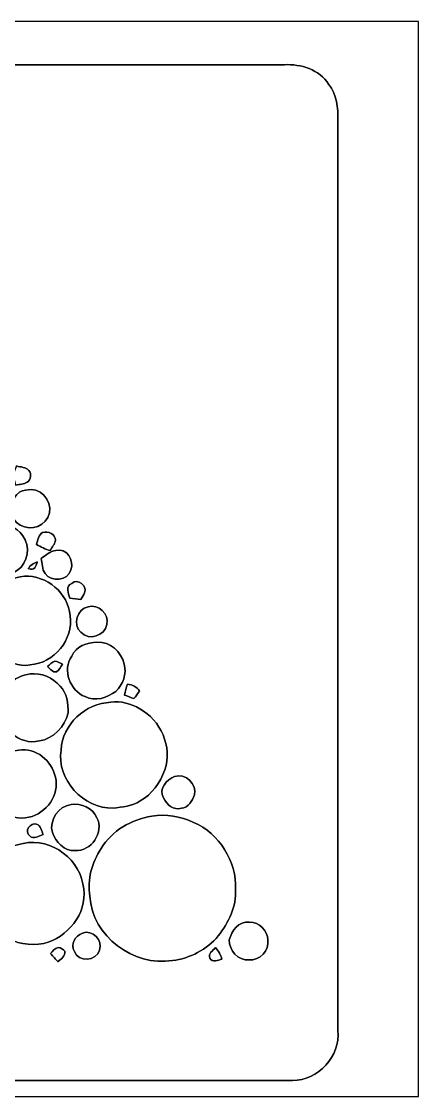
# Model space of a CAD drawing. Header units: centimetres. Extents: x -16.8 to 16.8, y -16.7 to 16.7.
# Drawn here: x 4.46 to 16.77, y -16.67 to 16.67 of the extents above; entities that cross this region are included whole.
import ezdxf

# ---------------------------------------------------------------- set-up
doc = ezdxf.new("R2010")
doc.units = ezdxf.units.CM
doc.header["$MEASUREMENT"] = 0
doc.layers.add('Layer 1', color=7, linetype='Continuous')

msp = doc.modelspace()

# ---------------------------------------------------------------- linework, layer by layer
at = {"layer": 'Layer 1', "color": 7}
for points, knots in [([(-16.77458, 16.66875), (-16.77458, 16.66875), (16.77458, 16.66875), (16.77458, 16.66875), (16.77458, 16.66875), (16.77458, 16.66875), (16.77458, -16.66875), (16.77458, -16.66875), (16.77458, -16.66875), (16.77458, -16.66875), (-16.77458, -16.66875), (-16.77458, -16.66875), (-16.77458, -16.66875), (-16.77458, -16.66875), (-16.77458, 16.66875), (-16.77458, 16.66875), (-16.77458, 16.66875), (-16.77458, 16.66875), (-16.77458, 16.66875), (-16.77458, 16.66875)], [0, 0, 0, 0, 0.16666667, 0.16666667, 0.16666667, 0.16666667, 0.33333333, 0.33333333, 0.33333333, 0.33333333, 0.5, 0.5, 0.5, 0.5, 0.66666667, 0.66666667, 0.66666667, 0.66666667, 1, 1, 1, 1]), ([(-13.65462, 15.30597), (-14.32278, 15.21848), (-14.89498, 14.59547), (-14.89675, 13.91673), (-14.89675, 13.91673), (-14.91933, 13.38792), (-14.90204, 12.85875), (-14.90486, 12.32958), (-14.90486, 12.32958), (-14.90451, 3.3334), (-14.90557, -5.66279), (-14.90451, -14.65897), (-14.90451, -14.65897), (-14.95884, -15.46613), (-14.23564, -16.22143), (-13.4239, -16.17662), (-13.4239, -16.17662), (-4.66266, -16.17063), (4.09893, -16.18051), (12.86016, -16.17169), (12.86016, -16.17169), (13.65426, -16.17945), (14.36299, -15.4178), (14.27198, -14.62299), (14.27198, -14.62299), (14.2681, -5.21547), (14.26916, 4.19241), (14.27162, 13.59994), (14.27162, 13.59994), (14.28538, 13.99046), (14.23882, 14.41203), (13.98482, 14.72671), (13.98482, 14.72671), (13.69942, 15.18003), (13.12192, 15.35218), (12.61251, 15.32961), (12.61251, 15.32961), (4.43971, 15.32643), (-3.73345, 15.3289), (-11.90625, 15.32819), (-11.90625, 15.32819), (-12.48904, 15.32255), (-13.07289, 15.35218), (-13.65462, 15.30597)], [0, 0, 0, 0, 0.08333333, 0.08333333, 0.08333333, 0.08333333, 0.16666667, 0.16666667, 0.16666667, 0.16666667, 0.25, 0.25, 0.25, 0.25, 0.33333333, 0.33333333, 0.33333333, 0.33333333, 0.41666667, 0.41666667, 0.41666667, 0.41666667, 0.5, 0.5, 0.5, 0.5, 0.58333333, 0.58333333, 0.58333333, 0.58333333, 0.66666667, 0.66666667, 0.66666667, 0.66666667, 0.75, 0.75, 0.75, 0.75, 0.83333333, 0.83333333, 0.83333333, 0.83333333, 1, 1, 1, 1]), ([(4.30495, 2.88643), (4.42348, 2.84409), (4.5974, 2.85962), (4.68418, 2.74426), (4.68418, 2.74426), (4.77908, 2.64089), (4.75262, 2.45851), (4.63515, 2.38407), (4.63515, 2.38407), (4.53143, 2.31316), (4.39773, 2.32022), (4.27919, 2.292), (4.27919, 2.292), (4.25379, 2.43099), (4.14091, 2.58233), (4.23051, 2.71992), (4.23051, 2.71992), (4.24921, 2.76154), (4.28625, 2.8448), (4.30495, 2.88643)], [0, 0, 0, 0, 0.16666667, 0.16666667, 0.16666667, 0.16666667, 0.33333333, 0.33333333, 0.33333333, 0.33333333, 0.5, 0.5, 0.5, 0.5, 0.66666667, 0.66666667, 0.66666667, 0.66666667, 1, 1, 1, 1]), ([(4.75791, 2.15512), (5.16572, 2.159), (5.47899, 1.64782), (5.27438, 1.2887), (5.27438, 1.2887), (5.10046, 0.93098), (4.58964, 0.86889), (4.30354, 1.12818), (4.30354, 1.12818), (4.03542, 1.38853), (4.11021, 1.87219), (4.40443, 2.08421), (4.40443, 2.08421), (4.51485, 2.13395), (4.63797, 2.14489), (4.75791, 2.15512)], [0, 0, 0, 0, 0.2, 0.2, 0.2, 0.2, 0.4, 0.4, 0.4, 0.4, 0.6, 0.6, 0.6, 0.6, 1, 1, 1, 1]), ([(3.63149, 1.05833), (3.9564, 1.15464), (4.30883, 0.98884), (4.4958, 0.72214), (4.4958, 0.72214), (4.74027, 0.40287), (4.6669, -0.11748), (4.33387, -0.34749), (4.33387, -0.34749), (4.11445, -0.50271), (3.80612, -0.60254), (3.55212, -0.47519), (3.55212, -0.47519), (3.28612, -0.36019), (3.07164, -0.10336), (3.03318, 0.18662), (3.03318, 0.18662), (2.98274, 0.58138), (3.2639, 0.94756), (3.63149, 1.05833)], [0, 0, 0, 0, 0.16666667, 0.16666667, 0.16666667, 0.16666667, 0.33333333, 0.33333333, 0.33333333, 0.33333333, 0.5, 0.5, 0.5, 0.5, 0.66666667, 0.66666667, 0.66666667, 0.66666667, 1, 1, 1, 1]), ([(5.11034, 0.82233), (5.28108, 0.88124), (5.5058, 0.76976), (5.51321, 0.57961), (5.51321, 0.57961), (5.49346, 0.45932), (5.39997, 0.36689), (5.34917, 0.25929), (5.34917, 0.25929), (5.19889, 0.30445), (5.05989, 0.3743), (4.92407, 0.45014), (4.92407, 0.45014), (4.95547, 0.58314), (4.98722, 0.74048), (5.11034, 0.82233)], [0, 0, 0, 0, 0.2, 0.2, 0.2, 0.2, 0.4, 0.4, 0.4, 0.4, 0.6, 0.6, 0.6, 0.6, 1, 1, 1, 1]), ([(5.06836, 0.01588), (5.21335, 0.10901), (5.33823, 0.25435), (5.52379, 0.26353), (5.52379, 0.26353), (5.85258, 0.36054), (6.11611, -0.05539), (5.98311, -0.3369), (5.98311, -0.3369), (5.89915, -0.68333), (5.38127, -0.72425), (5.18936, -0.45191), (5.18936, -0.45191), (5.08882, -0.31856), (5.10822, -0.13688), (5.06836, 0.01588)], [0, 0, 0, 0, 0.2, 0.2, 0.2, 0.2, 0.4, 0.4, 0.4, 0.4, 0.6, 0.6, 0.6, 0.6, 1, 1, 1, 1]), ([(4.66619, -0.29669), (4.7311, -0.1965), (4.82776, -0.12665), (4.94242, -0.09278), (4.94242, -0.09278), (4.91419, -0.22648), (4.86833, -0.37042), (4.66619, -0.29669)], [0, 0, 0, 0, 0.33333333, 0.33333333, 0.33333333, 0.33333333, 1, 1, 1, 1]), ([(4.54625, -0.52952), (5.23275, -0.49706), (5.91996, -1.06539), (5.963, -1.76213), (5.963, -1.76213), (6.08718, -2.49626), (5.45712, -3.22545), (4.73075, -3.28295), (4.73075, -3.28295), (4.36809, -3.35315), (4.01673, -3.17324), (3.72463, -2.97709), (3.72463, -2.97709), (3.1048, -2.5206), (3.03001, -1.50883), (3.58069, -0.97014), (3.58069, -0.97014), (3.82905, -0.70026), (4.19135, -0.57609), (4.54625, -0.52952)], [0, 0, 0, 0, 0.16666667, 0.16666667, 0.16666667, 0.16666667, 0.33333333, 0.33333333, 0.33333333, 0.33333333, 0.5, 0.5, 0.5, 0.5, 0.66666667, 0.66666667, 0.66666667, 0.66666667, 1, 1, 1, 1]), ([(6.01909, -0.756), (6.1849, -0.57679), (6.51686, -0.84243), (6.41421, -1.05163), (6.41421, -1.05163), (6.38598, -1.1236), (6.34153, -1.1871), (6.30061, -1.25236), (6.30061, -1.25236), (6.18455, -1.23825), (6.07131, -1.22661), (5.95524, -1.21638), (5.95524, -1.21638), (5.91044, -1.06856), (5.81413, -0.8382), (6.01909, -0.756)], [0, 0, 0, 0, 0.2, 0.2, 0.2, 0.2, 0.4, 0.4, 0.4, 0.4, 0.6, 0.6, 0.6, 0.6, 1, 1, 1, 1]), ([(6.52321, -1.47884), (6.84212, -1.38818), (7.18114, -1.70145), (7.10812, -2.02741), (7.10812, -2.02741), (7.05273, -2.38196), (6.54121, -2.55305), (6.30308, -2.26907), (6.30308, -2.26907), (6.03179, -2.04082), (6.18561, -1.54234), (6.52321, -1.47884)], [0, 0, 0, 0, 0.25, 0.25, 0.25, 0.25, 0.5, 0.5, 0.5, 0.5, 1, 1, 1, 1]), ([(6.80261, -2.57493), (7.20125, -2.56364), (7.56391, -2.8762), (7.64117, -3.26143), (7.64117, -3.26143), (7.73289, -3.55953), (7.60236, -3.8929), (7.38611, -4.10457), (7.38611, -4.10457), (7.12152, -4.30036), (6.73982, -4.43301), (6.42867, -4.26826), (6.42867, -4.26826), (5.96194, -4.08764), (5.71676, -3.43853), (6.01804, -3.01731), (6.01804, -3.01731), (6.14327, -2.70792), (6.49781, -2.59468), (6.80261, -2.57493)], [0, 0, 0, 0, 0.16666667, 0.16666667, 0.16666667, 0.16666667, 0.33333333, 0.33333333, 0.33333333, 0.33333333, 0.5, 0.5, 0.5, 0.5, 0.66666667, 0.66666667, 0.66666667, 0.66666667, 1, 1, 1, 1]), ([(5.26874, -3.3334), (5.33788, -3.27378), (5.40279, -3.20322), (5.48957, -3.169), (5.48957, -3.169), (5.57495, -3.18064), (5.65044, -3.22686), (5.72841, -3.26143), (5.72841, -3.26143), (5.67443, -3.34574), (5.63104, -3.44417), (5.54496, -3.50238), (5.54496, -3.50238), (5.42607, -3.52425), (5.34917, -3.39937), (5.26874, -3.3334)], [0, 0, 0, 0, 0.2, 0.2, 0.2, 0.2, 0.4, 0.4, 0.4, 0.4, 0.6, 0.6, 0.6, 0.6, 1, 1, 1, 1]), ([(4.72546, -3.56411), (5.07224, -3.52284), (5.43031, -3.67559), (5.65432, -3.94088), (5.65432, -3.94088), (5.86599, -4.15819), (5.91114, -4.48522), (5.90127, -4.77485), (5.90127, -4.77485), (5.81025, -5.19748), (5.44548, -5.57953), (5.01156, -5.64197), (5.01156, -5.64197), (4.39879, -5.79226), (3.7532, -5.22287), (3.78883, -4.6041), (3.78883, -4.6041), (3.76167, -4.08552), (4.21464, -3.60927), (4.72546, -3.56411)], [0, 0, 0, 0, 0.16666667, 0.16666667, 0.16666667, 0.16666667, 0.33333333, 0.33333333, 0.33333333, 0.33333333, 0.5, 0.5, 0.5, 0.5, 0.66666667, 0.66666667, 0.66666667, 0.66666667, 1, 1, 1, 1]), ([(7.74347, -3.8802), (7.89622, -3.89819), (8.03698, -3.96416), (8.1213, -4.09787), (8.1213, -4.09787), (8.06344, -4.17477), (8.00559, -4.25168), (7.94738, -4.32858), (7.94738, -4.32858), (7.84895, -4.29472), (7.75159, -4.25873), (7.65528, -4.21993), (7.65528, -4.21993), (7.67891, -4.10422), (7.71066, -3.99309), (7.74347, -3.8802)], [0, 0, 0, 0, 0.2, 0.2, 0.2, 0.2, 0.4, 0.4, 0.4, 0.4, 0.6, 0.6, 0.6, 0.6, 1, 1, 1, 1]), ([(7.23018, -4.44429), (7.54133, -4.39667), (7.86165, -4.48381), (8.12765, -4.64538), (8.12765, -4.64538), (8.77887, -4.99251), (9.14682, -5.83283), (8.90199, -6.54015), (8.90199, -6.54015), (8.77323, -6.93808), (8.503, -7.29686), (8.13717, -7.50464), (8.13717, -7.50464), (7.88811, -7.66586), (7.58261, -7.6895), (7.2965, -7.72513), (7.2965, -7.72513), (6.3754, -7.74771), (5.54955, -6.84107), (5.68325, -5.92349), (5.68325, -5.92349), (5.72417, -5.12939), (6.44278, -4.46899), (7.23018, -4.44429)], [0, 0, 0, 0, 0.14285714, 0.14285714, 0.14285714, 0.14285714, 0.28571429, 0.28571429, 0.28571429, 0.28571429, 0.42857143, 0.42857143, 0.42857143, 0.42857143, 0.57142857, 0.57142857, 0.57142857, 0.57142857, 0.71428571, 0.71428571, 0.71428571, 0.71428571, 1, 1, 1, 1]), ([(4.37268, -5.92667), (4.90255, -5.83706), (5.40561, -6.25828), (5.50757, -6.76451), (5.50757, -6.76451), (5.65609, -7.31661), (5.22217, -7.89623), (4.68736, -8.0077), (4.68736, -8.0077), (4.0707, -8.16892), (3.41454, -7.64575), (3.39055, -7.02134), (3.39055, -7.02134), (3.39055, -6.84354), (3.44593, -6.67209), (3.50979, -6.50875), (3.50979, -6.50875), (3.64031, -6.16021), (4.02484, -5.9757), (4.37268, -5.92667)], [0, 0, 0, 0, 0.16666667, 0.16666667, 0.16666667, 0.16666667, 0.33333333, 0.33333333, 0.33333333, 0.33333333, 0.5, 0.5, 0.5, 0.5, 0.66666667, 0.66666667, 0.66666667, 0.66666667, 1, 1, 1, 1]), ([(9.20856, -6.74299), (9.54017, -6.62975), (9.91059, -6.98429), (9.82451, -7.31661), (9.82451, -7.31661), (9.76066, -7.50182), (9.63612, -7.70961), (9.42164, -7.7283), (9.42164, -7.7283), (9.1754, -7.80803), (8.95244, -7.6133), (8.86001, -7.40234), (8.86001, -7.40234), (8.70126, -7.13846), (8.96514, -6.83719), (9.20856, -6.74299)], [0, 0, 0, 0, 0.2, 0.2, 0.2, 0.2, 0.4, 0.4, 0.4, 0.4, 0.6, 0.6, 0.6, 0.6, 1, 1, 1, 1]), ([(5.99475, -7.61788), (6.31014, -7.55967), (6.6675, -7.72195), (6.7945, -8.02358), (6.7945, -8.02358), (7.03051, -8.47125), (6.61846, -9.07768), (6.12034, -9.04452), (6.12034, -9.04452), (5.78309, -9.06639), (5.52379, -8.77041), (5.41479, -8.48148), (5.41479, -8.48148), (5.30684, -8.09801), (5.60352, -7.66763), (5.99475, -7.61788)], [0, 0, 0, 0, 0.2, 0.2, 0.2, 0.2, 0.4, 0.4, 0.4, 0.4, 0.6, 0.6, 0.6, 0.6, 1, 1, 1, 1]), ([(8.49983, -7.9756), (8.93833, -7.90751), (9.39236, -7.96819), (9.78994, -8.16857), (9.78994, -8.16857), (10.59462, -8.50794), (11.13614, -9.37577), (11.09874, -10.24784), (11.09874, -10.24784), (11.12732, -10.77807), (10.8772, -11.28007), (10.56146, -11.68964), (10.56146, -11.68964), (10.20551, -12.11016), (9.68692, -12.38991), (9.13906, -12.45164), (9.13906, -12.45164), (7.93821, -12.65484), (6.64457, -11.69423), (6.57931, -10.4588), (6.57931, -10.4588), (6.49287, -9.94304), (6.63998, -9.40894), (6.93102, -8.98031), (6.93102, -8.98031), (7.25946, -8.42469), (7.87082, -8.0712), (8.49983, -7.9756)], [0, 0, 0, 0, 0.125, 0.125, 0.125, 0.125, 0.25, 0.25, 0.25, 0.25, 0.375, 0.375, 0.375, 0.375, 0.5, 0.5, 0.5, 0.5, 0.625, 0.625, 0.625, 0.625, 0.75, 0.75, 0.75, 0.75, 1, 1, 1, 1]), ([(4.71523, -8.58485), (4.5272, -8.45891), (4.73463, -8.14352), (4.92725, -8.22643), (4.92725, -8.22643), (5.06412, -8.26382), (5.08353, -8.43597), (5.13045, -8.54357), (5.13045, -8.54357), (5.00133, -8.58732), (4.83623, -8.71502), (4.71523, -8.58485)], [0, 0, 0, 0, 0.25, 0.25, 0.25, 0.25, 0.5, 0.5, 0.5, 0.5, 1, 1, 1, 1]), ([(4.51344, -8.82297), (5.39821, -8.61589), (6.31437, -9.34685), (6.38704, -10.23267), (6.38704, -10.23267), (6.49111, -11.00772), (5.88222, -11.74468), (5.14562, -11.92213), (5.14562, -11.92213), (4.7244, -12.00926), (4.26473, -11.92777), (3.90878, -11.68329), (3.90878, -11.68329), (3.28824, -11.26419), (3.00108, -10.35579), (3.36973, -9.6834), (3.36973, -9.6834), (3.58316, -9.23537), (4.01532, -8.88859), (4.51344, -8.82297)], [0, 0, 0, 0, 0.16666667, 0.16666667, 0.16666667, 0.16666667, 0.33333333, 0.33333333, 0.33333333, 0.33333333, 0.5, 0.5, 0.5, 0.5, 0.66666667, 0.66666667, 0.66666667, 0.66666667, 1, 1, 1, 1]), ([(11.53231, -11.26172), (11.8237, -11.26772), (12.10063, -11.5122), (12.10204, -11.81382), (12.10204, -11.81382), (12.14931, -12.14226), (11.84451, -12.45482), (11.51855, -12.43365), (11.51855, -12.43365), (11.17706, -12.46011), (10.89554, -12.13803), (10.9026, -11.811), (10.9026, -11.811), (10.97527, -11.5256), (11.1947, -11.22116), (11.53231, -11.26172)], [0, 0, 0, 0, 0.2, 0.2, 0.2, 0.2, 0.4, 0.4, 0.4, 0.4, 0.6, 0.6, 0.6, 0.6, 1, 1, 1, 1]), ([(6.34647, -11.60286), (6.65762, -11.47551), (6.99664, -11.82864), (6.87881, -12.13273), (6.87881, -12.13273), (6.78674, -12.47175), (6.21947, -12.51303), (6.10411, -12.17224), (6.10411, -12.17224), (5.96265, -11.94999), (6.12457, -11.68047), (6.34647, -11.60286)], [0, 0, 0, 0, 0.25, 0.25, 0.25, 0.25, 0.5, 0.5, 0.5, 0.5, 1, 1, 1, 1]), ([(5.36187, -12.23892), (5.42255, -12.15954), (5.48569, -12.06359), (5.59435, -12.05089), (5.59435, -12.05089), (5.67584, -12.05054), (5.7464, -12.10486), (5.80037, -12.16166), (5.80037, -12.16166), (5.83177, -12.32076), (5.68501, -12.39626), (5.5947, -12.48974), (5.5947, -12.48974), (5.51639, -12.40578), (5.43913, -12.32253), (5.36187, -12.23892)], [0, 0, 0, 0, 0.2, 0.2, 0.2, 0.2, 0.4, 0.4, 0.4, 0.4, 0.6, 0.6, 0.6, 0.6, 1, 1, 1, 1]), ([(10.4775, -12.05054), (10.56852, -12.15531), (10.63449, -12.27667), (10.67647, -12.41037), (10.67647, -12.41037), (10.56005, -12.43577), (10.37378, -12.52185), (10.30287, -12.37827), (10.30287, -12.37827), (10.23232, -12.23786), (10.39954, -12.14014), (10.4775, -12.05054)], [0, 0, 0, 0, 0.25, 0.25, 0.25, 0.25, 0.5, 0.5, 0.5, 0.5, 1, 1, 1, 1])]:
    msp.add_open_spline(points, degree=3, knots=knots, dxfattribs=at)
at = {"layer": 'Layer 1', "color": 251}
for points, knots in [([(-13.65462, 15.30597), (-13.07289, 15.35218), (-12.48904, 15.32255), (-11.90625, 15.32819), (-11.90625, 15.32819), (-3.73345, 15.3289), (4.43971, 15.32643), (12.61251, 15.32961), (12.61251, 15.32961), (13.12192, 15.35218), (13.69942, 15.18003), (13.98482, 14.72671), (13.98482, 14.72671), (14.23882, 14.41203), (14.28538, 13.99046), (14.27162, 13.59994), (14.27162, 13.59994), (14.26916, 4.19241), (14.2681, -5.21547), (14.27198, -14.62299), (14.27198, -14.62299), (14.36299, -15.4178), (13.65426, -16.17945), (12.86016, -16.17169), (12.86016, -16.17169), (4.09893, -16.18051), (-4.66266, -16.17063), (-13.4239, -16.17662), (-13.4239, -16.17662), (-14.23564, -16.22143), (-14.95884, -15.46613), (-14.90451, -14.65897), (-14.90451, -14.65897), (-14.90557, -5.66279), (-14.90451, 3.3334), (-14.90486, 12.32958), (-14.90486, 12.32958), (-14.90204, 12.85875), (-14.91933, 13.38792), (-14.89675, 13.91673), (-14.89675, 13.91673), (-14.89498, 14.59547), (-14.32278, 15.21848), (-13.65462, 15.30597), (-13.65462, 15.30597), (-13.65462, 15.30597), (-13.65462, 15.30597), (-13.65462, 15.30597)], [0, 0, 0, 0, 0.07692308, 0.07692308, 0.07692308, 0.07692308, 0.15384615, 0.15384615, 0.15384615, 0.15384615, 0.23076923, 0.23076923, 0.23076923, 0.23076923, 0.30769231, 0.30769231, 0.30769231, 0.30769231, 0.38461538, 0.38461538, 0.38461538, 0.38461538, 0.46153846, 0.46153846, 0.46153846, 0.46153846, 0.53846154, 0.53846154, 0.53846154, 0.53846154, 0.61538462, 0.61538462, 0.61538462, 0.61538462, 0.69230769, 0.69230769, 0.69230769, 0.69230769, 0.76923077, 0.76923077, 0.76923077, 0.76923077, 0.84615385, 0.84615385, 0.84615385, 0.84615385, 1, 1, 1, 1]), ([(4.30495, 2.88643), (4.28625, 2.8448), (4.24921, 2.76154), (4.23051, 2.71992), (4.23051, 2.71992), (4.14091, 2.58233), (4.25379, 2.43099), (4.27919, 2.292), (4.27919, 2.292), (4.39773, 2.32022), (4.53143, 2.31316), (4.63515, 2.38407), (4.63515, 2.38407), (4.75262, 2.45851), (4.77908, 2.64089), (4.68418, 2.74426), (4.68418, 2.74426), (4.5974, 2.85962), (4.42348, 2.84409), (4.30495, 2.88643), (4.30495, 2.88643), (4.30495, 2.88643), (4.30495, 2.88643), (4.30495, 2.88643)], [0, 0, 0, 0, 0.14285714, 0.14285714, 0.14285714, 0.14285714, 0.28571429, 0.28571429, 0.28571429, 0.28571429, 0.42857143, 0.42857143, 0.42857143, 0.42857143, 0.57142857, 0.57142857, 0.57142857, 0.57142857, 0.71428571, 0.71428571, 0.71428571, 0.71428571, 1, 1, 1, 1]), ([(4.75791, 2.15512), (4.63797, 2.14489), (4.51485, 2.13395), (4.40443, 2.08421), (4.40443, 2.08421), (4.11021, 1.87219), (4.03542, 1.38853), (4.30354, 1.12818), (4.30354, 1.12818), (4.58964, 0.86889), (5.10046, 0.93098), (5.27438, 1.2887), (5.27438, 1.2887), (5.47899, 1.64782), (5.16572, 2.159), (4.75791, 2.15512), (4.75791, 2.15512), (4.75791, 2.15512), (4.75791, 2.15512), (4.75791, 2.15512)], [0, 0, 0, 0, 0.16666667, 0.16666667, 0.16666667, 0.16666667, 0.33333333, 0.33333333, 0.33333333, 0.33333333, 0.5, 0.5, 0.5, 0.5, 0.66666667, 0.66666667, 0.66666667, 0.66666667, 1, 1, 1, 1]), ([(3.63149, 1.05833), (3.2639, 0.94756), (2.98274, 0.58138), (3.03318, 0.18662), (3.03318, 0.18662), (3.07164, -0.10336), (3.28612, -0.36019), (3.55212, -0.47519), (3.55212, -0.47519), (3.80612, -0.60254), (4.11445, -0.50271), (4.33387, -0.34749), (4.33387, -0.34749), (4.6669, -0.11748), (4.74027, 0.40287), (4.4958, 0.72214), (4.4958, 0.72214), (4.30883, 0.98884), (3.9564, 1.15464), (3.63149, 1.05833), (3.63149, 1.05833), (3.63149, 1.05833), (3.63149, 1.05833), (3.63149, 1.05833)], [0, 0, 0, 0, 0.14285714, 0.14285714, 0.14285714, 0.14285714, 0.28571429, 0.28571429, 0.28571429, 0.28571429, 0.42857143, 0.42857143, 0.42857143, 0.42857143, 0.57142857, 0.57142857, 0.57142857, 0.57142857, 0.71428571, 0.71428571, 0.71428571, 0.71428571, 1, 1, 1, 1]), ([(5.11034, 0.82233), (4.98722, 0.74048), (4.95547, 0.58314), (4.92407, 0.45014), (4.92407, 0.45014), (5.05989, 0.3743), (5.19889, 0.30445), (5.34917, 0.25929), (5.34917, 0.25929), (5.39997, 0.36689), (5.49346, 0.45932), (5.51321, 0.57961), (5.51321, 0.57961), (5.5058, 0.76976), (5.28108, 0.88124), (5.11034, 0.82233), (5.11034, 0.82233), (5.11034, 0.82233), (5.11034, 0.82233), (5.11034, 0.82233)], [0, 0, 0, 0, 0.16666667, 0.16666667, 0.16666667, 0.16666667, 0.33333333, 0.33333333, 0.33333333, 0.33333333, 0.5, 0.5, 0.5, 0.5, 0.66666667, 0.66666667, 0.66666667, 0.66666667, 1, 1, 1, 1]), ([(5.06836, 0.01588), (5.10822, -0.13688), (5.08882, -0.31856), (5.18936, -0.45191), (5.18936, -0.45191), (5.38127, -0.72425), (5.89915, -0.68333), (5.98311, -0.3369), (5.98311, -0.3369), (6.11611, -0.05539), (5.85258, 0.36054), (5.52379, 0.26353), (5.52379, 0.26353), (5.33823, 0.25435), (5.21335, 0.10901), (5.06836, 0.01588), (5.06836, 0.01588), (5.06836, 0.01588), (5.06836, 0.01588), (5.06836, 0.01588)], [0, 0, 0, 0, 0.16666667, 0.16666667, 0.16666667, 0.16666667, 0.33333333, 0.33333333, 0.33333333, 0.33333333, 0.5, 0.5, 0.5, 0.5, 0.66666667, 0.66666667, 0.66666667, 0.66666667, 1, 1, 1, 1]), ([(4.66619, -0.29669), (4.86833, -0.37042), (4.91419, -0.22648), (4.94242, -0.09278), (4.94242, -0.09278), (4.82776, -0.12665), (4.7311, -0.1965), (4.66619, -0.29669), (4.66619, -0.29669), (4.66619, -0.29669), (4.66619, -0.29669), (4.66619, -0.29669)], [0, 0, 0, 0, 0.25, 0.25, 0.25, 0.25, 0.5, 0.5, 0.5, 0.5, 1, 1, 1, 1]), ([(4.54625, -0.52952), (4.19135, -0.57609), (3.82905, -0.70026), (3.58069, -0.97014), (3.58069, -0.97014), (3.03001, -1.50883), (3.1048, -2.5206), (3.72463, -2.97709), (3.72463, -2.97709), (4.01673, -3.17324), (4.36809, -3.35315), (4.73075, -3.28295), (4.73075, -3.28295), (5.45712, -3.22545), (6.08718, -2.49626), (5.963, -1.76213), (5.963, -1.76213), (5.91996, -1.06539), (5.23275, -0.49706), (4.54625, -0.52952), (4.54625, -0.52952), (4.54625, -0.52952), (4.54625, -0.52952), (4.54625, -0.52952)], [0, 0, 0, 0, 0.14285714, 0.14285714, 0.14285714, 0.14285714, 0.28571429, 0.28571429, 0.28571429, 0.28571429, 0.42857143, 0.42857143, 0.42857143, 0.42857143, 0.57142857, 0.57142857, 0.57142857, 0.57142857, 0.71428571, 0.71428571, 0.71428571, 0.71428571, 1, 1, 1, 1]), ([(6.01909, -0.756), (5.81413, -0.8382), (5.91044, -1.06856), (5.95524, -1.21638), (5.95524, -1.21638), (6.07131, -1.22661), (6.18455, -1.23825), (6.30061, -1.25236), (6.30061, -1.25236), (6.34153, -1.1871), (6.38598, -1.1236), (6.41421, -1.05163), (6.41421, -1.05163), (6.51686, -0.84243), (6.1849, -0.57679), (6.01909, -0.756), (6.01909, -0.756), (6.01909, -0.756), (6.01909, -0.756), (6.01909, -0.756)], [0, 0, 0, 0, 0.16666667, 0.16666667, 0.16666667, 0.16666667, 0.33333333, 0.33333333, 0.33333333, 0.33333333, 0.5, 0.5, 0.5, 0.5, 0.66666667, 0.66666667, 0.66666667, 0.66666667, 1, 1, 1, 1]), ([(6.52321, -1.47884), (6.18561, -1.54234), (6.03179, -2.04082), (6.30308, -2.26907), (6.30308, -2.26907), (6.54121, -2.55305), (7.05273, -2.38196), (7.10812, -2.02741), (7.10812, -2.02741), (7.18114, -1.70145), (6.84212, -1.38818), (6.52321, -1.47884), (6.52321, -1.47884), (6.52321, -1.47884), (6.52321, -1.47884), (6.52321, -1.47884)], [0, 0, 0, 0, 0.2, 0.2, 0.2, 0.2, 0.4, 0.4, 0.4, 0.4, 0.6, 0.6, 0.6, 0.6, 1, 1, 1, 1]), ([(6.80261, -2.57493), (6.49781, -2.59468), (6.14327, -2.70792), (6.01804, -3.01731), (6.01804, -3.01731), (5.71676, -3.43853), (5.96194, -4.08764), (6.42867, -4.26826), (6.42867, -4.26826), (6.73982, -4.43301), (7.12152, -4.30036), (7.38611, -4.10457), (7.38611, -4.10457), (7.60236, -3.8929), (7.73289, -3.55953), (7.64117, -3.26143), (7.64117, -3.26143), (7.56391, -2.8762), (7.20125, -2.56364), (6.80261, -2.57493), (6.80261, -2.57493), (6.80261, -2.57493), (6.80261, -2.57493), (6.80261, -2.57493)], [0, 0, 0, 0, 0.14285714, 0.14285714, 0.14285714, 0.14285714, 0.28571429, 0.28571429, 0.28571429, 0.28571429, 0.42857143, 0.42857143, 0.42857143, 0.42857143, 0.57142857, 0.57142857, 0.57142857, 0.57142857, 0.71428571, 0.71428571, 0.71428571, 0.71428571, 1, 1, 1, 1]), ([(5.26874, -3.3334), (5.34917, -3.39937), (5.42607, -3.52425), (5.54496, -3.50238), (5.54496, -3.50238), (5.63104, -3.44417), (5.67443, -3.34574), (5.72841, -3.26143), (5.72841, -3.26143), (5.65044, -3.22686), (5.57495, -3.18064), (5.48957, -3.169), (5.48957, -3.169), (5.40279, -3.20322), (5.33788, -3.27378), (5.26874, -3.3334), (5.26874, -3.3334), (5.26874, -3.3334), (5.26874, -3.3334), (5.26874, -3.3334)], [0, 0, 0, 0, 0.16666667, 0.16666667, 0.16666667, 0.16666667, 0.33333333, 0.33333333, 0.33333333, 0.33333333, 0.5, 0.5, 0.5, 0.5, 0.66666667, 0.66666667, 0.66666667, 0.66666667, 1, 1, 1, 1]), ([(4.72546, -3.56411), (4.21464, -3.60927), (3.76167, -4.08552), (3.78883, -4.6041), (3.78883, -4.6041), (3.7532, -5.22287), (4.39879, -5.79226), (5.01156, -5.64197), (5.01156, -5.64197), (5.44548, -5.57953), (5.81025, -5.19748), (5.90127, -4.77485), (5.90127, -4.77485), (5.91114, -4.48522), (5.86599, -4.15819), (5.65432, -3.94088), (5.65432, -3.94088), (5.43031, -3.67559), (5.07224, -3.52284), (4.72546, -3.56411), (4.72546, -3.56411), (4.72546, -3.56411), (4.72546, -3.56411), (4.72546, -3.56411)], [0, 0, 0, 0, 0.14285714, 0.14285714, 0.14285714, 0.14285714, 0.28571429, 0.28571429, 0.28571429, 0.28571429, 0.42857143, 0.42857143, 0.42857143, 0.42857143, 0.57142857, 0.57142857, 0.57142857, 0.57142857, 0.71428571, 0.71428571, 0.71428571, 0.71428571, 1, 1, 1, 1]), ([(7.74347, -3.8802), (7.71066, -3.99309), (7.67891, -4.10422), (7.65528, -4.21993), (7.65528, -4.21993), (7.75159, -4.25873), (7.84895, -4.29472), (7.94738, -4.32858), (7.94738, -4.32858), (8.00559, -4.25168), (8.06344, -4.17477), (8.1213, -4.09787), (8.1213, -4.09787), (8.03698, -3.96416), (7.89622, -3.89819), (7.74347, -3.8802), (7.74347, -3.8802), (7.74347, -3.8802), (7.74347, -3.8802), (7.74347, -3.8802)], [0, 0, 0, 0, 0.16666667, 0.16666667, 0.16666667, 0.16666667, 0.33333333, 0.33333333, 0.33333333, 0.33333333, 0.5, 0.5, 0.5, 0.5, 0.66666667, 0.66666667, 0.66666667, 0.66666667, 1, 1, 1, 1]), ([(7.23018, -4.44429), (6.44278, -4.46899), (5.72417, -5.12939), (5.68325, -5.92349), (5.68325, -5.92349), (5.54955, -6.84107), (6.3754, -7.74771), (7.2965, -7.72513), (7.2965, -7.72513), (7.58261, -7.6895), (7.88811, -7.66586), (8.13717, -7.50464), (8.13717, -7.50464), (8.503, -7.29686), (8.77323, -6.93808), (8.90199, -6.54015), (8.90199, -6.54015), (9.14682, -5.83283), (8.77887, -4.99251), (8.12765, -4.64538), (8.12765, -4.64538), (7.86165, -4.48381), (7.54133, -4.39667), (7.23018, -4.44429), (7.23018, -4.44429), (7.23018, -4.44429), (7.23018, -4.44429), (7.23018, -4.44429)], [0, 0, 0, 0, 0.125, 0.125, 0.125, 0.125, 0.25, 0.25, 0.25, 0.25, 0.375, 0.375, 0.375, 0.375, 0.5, 0.5, 0.5, 0.5, 0.625, 0.625, 0.625, 0.625, 0.75, 0.75, 0.75, 0.75, 1, 1, 1, 1]), ([(4.37268, -5.92667), (4.02484, -5.9757), (3.64031, -6.16021), (3.50979, -6.50875), (3.50979, -6.50875), (3.44593, -6.67209), (3.39055, -6.84354), (3.39055, -7.02134), (3.39055, -7.02134), (3.41454, -7.64575), (4.0707, -8.16892), (4.68736, -8.0077), (4.68736, -8.0077), (5.22217, -7.89623), (5.65609, -7.31661), (5.50757, -6.76451), (5.50757, -6.76451), (5.40561, -6.25828), (4.90255, -5.83706), (4.37268, -5.92667), (4.37268, -5.92667), (4.37268, -5.92667), (4.37268, -5.92667), (4.37268, -5.92667)], [0, 0, 0, 0, 0.14285714, 0.14285714, 0.14285714, 0.14285714, 0.28571429, 0.28571429, 0.28571429, 0.28571429, 0.42857143, 0.42857143, 0.42857143, 0.42857143, 0.57142857, 0.57142857, 0.57142857, 0.57142857, 0.71428571, 0.71428571, 0.71428571, 0.71428571, 1, 1, 1, 1]), ([(9.20856, -6.74299), (8.96514, -6.83719), (8.70126, -7.13846), (8.86001, -7.40234), (8.86001, -7.40234), (8.95244, -7.6133), (9.1754, -7.80803), (9.42164, -7.7283), (9.42164, -7.7283), (9.63612, -7.70961), (9.76066, -7.50182), (9.82451, -7.31661), (9.82451, -7.31661), (9.91059, -6.98429), (9.54017, -6.62975), (9.20856, -6.74299), (9.20856, -6.74299), (9.20856, -6.74299), (9.20856, -6.74299), (9.20856, -6.74299)], [0, 0, 0, 0, 0.16666667, 0.16666667, 0.16666667, 0.16666667, 0.33333333, 0.33333333, 0.33333333, 0.33333333, 0.5, 0.5, 0.5, 0.5, 0.66666667, 0.66666667, 0.66666667, 0.66666667, 1, 1, 1, 1]), ([(5.99475, -7.61788), (5.60352, -7.66763), (5.30684, -8.09801), (5.41479, -8.48148), (5.41479, -8.48148), (5.52379, -8.77041), (5.78309, -9.06639), (6.12034, -9.04452), (6.12034, -9.04452), (6.61846, -9.07768), (7.03051, -8.47125), (6.7945, -8.02358), (6.7945, -8.02358), (6.6675, -7.72195), (6.31014, -7.55967), (5.99475, -7.61788), (5.99475, -7.61788), (5.99475, -7.61788), (5.99475, -7.61788), (5.99475, -7.61788)], [0, 0, 0, 0, 0.16666667, 0.16666667, 0.16666667, 0.16666667, 0.33333333, 0.33333333, 0.33333333, 0.33333333, 0.5, 0.5, 0.5, 0.5, 0.66666667, 0.66666667, 0.66666667, 0.66666667, 1, 1, 1, 1]), ([(8.49983, -7.9756), (7.87082, -8.0712), (7.25946, -8.42469), (6.93102, -8.98031), (6.93102, -8.98031), (6.63998, -9.40894), (6.49287, -9.94304), (6.57931, -10.4588), (6.57931, -10.4588), (6.64457, -11.69423), (7.93821, -12.65484), (9.13906, -12.45164), (9.13906, -12.45164), (9.68692, -12.38991), (10.20551, -12.11016), (10.56146, -11.68964), (10.56146, -11.68964), (10.8772, -11.28007), (11.12732, -10.77807), (11.09874, -10.24784), (11.09874, -10.24784), (11.13614, -9.37577), (10.59462, -8.50794), (9.78994, -8.16857), (9.78994, -8.16857), (9.39236, -7.96819), (8.93833, -7.90751), (8.49983, -7.9756), (8.49983, -7.9756), (8.49983, -7.9756), (8.49983, -7.9756), (8.49983, -7.9756)], [0, 0, 0, 0, 0.11111111, 0.11111111, 0.11111111, 0.11111111, 0.22222222, 0.22222222, 0.22222222, 0.22222222, 0.33333333, 0.33333333, 0.33333333, 0.33333333, 0.44444444, 0.44444444, 0.44444444, 0.44444444, 0.55555556, 0.55555556, 0.55555556, 0.55555556, 0.66666667, 0.66666667, 0.66666667, 0.66666667, 0.77777778, 0.77777778, 0.77777778, 0.77777778, 1, 1, 1, 1]), ([(4.71523, -8.58485), (4.83623, -8.71502), (5.00133, -8.58732), (5.13045, -8.54357), (5.13045, -8.54357), (5.08353, -8.43597), (5.06412, -8.26382), (4.92725, -8.22643), (4.92725, -8.22643), (4.73463, -8.14352), (4.5272, -8.45891), (4.71523, -8.58485), (4.71523, -8.58485), (4.71523, -8.58485), (4.71523, -8.58485), (4.71523, -8.58485)], [0, 0, 0, 0, 0.2, 0.2, 0.2, 0.2, 0.4, 0.4, 0.4, 0.4, 0.6, 0.6, 0.6, 0.6, 1, 1, 1, 1]), ([(4.51344, -8.82297), (4.01532, -8.88859), (3.58316, -9.23537), (3.36973, -9.6834), (3.36973, -9.6834), (3.00108, -10.35579), (3.28824, -11.26419), (3.90878, -11.68329), (3.90878, -11.68329), (4.26473, -11.92777), (4.7244, -12.00926), (5.14562, -11.92213), (5.14562, -11.92213), (5.88222, -11.74468), (6.49111, -11.00772), (6.38704, -10.23267), (6.38704, -10.23267), (6.31437, -9.34685), (5.39821, -8.61589), (4.51344, -8.82297), (4.51344, -8.82297), (4.51344, -8.82297), (4.51344, -8.82297), (4.51344, -8.82297)], [0, 0, 0, 0, 0.14285714, 0.14285714, 0.14285714, 0.14285714, 0.28571429, 0.28571429, 0.28571429, 0.28571429, 0.42857143, 0.42857143, 0.42857143, 0.42857143, 0.57142857, 0.57142857, 0.57142857, 0.57142857, 0.71428571, 0.71428571, 0.71428571, 0.71428571, 1, 1, 1, 1]), ([(11.53231, -11.26172), (11.1947, -11.22116), (10.97527, -11.5256), (10.9026, -11.811), (10.9026, -11.811), (10.89554, -12.13803), (11.17706, -12.46011), (11.51855, -12.43365), (11.51855, -12.43365), (11.84451, -12.45482), (12.14931, -12.14226), (12.10204, -11.81382), (12.10204, -11.81382), (12.10063, -11.5122), (11.8237, -11.26772), (11.53231, -11.26172), (11.53231, -11.26172), (11.53231, -11.26172), (11.53231, -11.26172), (11.53231, -11.26172)], [0, 0, 0, 0, 0.16666667, 0.16666667, 0.16666667, 0.16666667, 0.33333333, 0.33333333, 0.33333333, 0.33333333, 0.5, 0.5, 0.5, 0.5, 0.66666667, 0.66666667, 0.66666667, 0.66666667, 1, 1, 1, 1]), ([(6.34647, -11.60286), (6.12457, -11.68047), (5.96265, -11.94999), (6.10411, -12.17224), (6.10411, -12.17224), (6.21947, -12.51303), (6.78674, -12.47175), (6.87881, -12.13273), (6.87881, -12.13273), (6.99664, -11.82864), (6.65762, -11.47551), (6.34647, -11.60286), (6.34647, -11.60286), (6.34647, -11.60286), (6.34647, -11.60286), (6.34647, -11.60286)], [0, 0, 0, 0, 0.2, 0.2, 0.2, 0.2, 0.4, 0.4, 0.4, 0.4, 0.6, 0.6, 0.6, 0.6, 1, 1, 1, 1]), ([(5.36187, -12.23892), (5.43913, -12.32253), (5.51639, -12.40578), (5.5947, -12.48974), (5.5947, -12.48974), (5.68501, -12.39626), (5.83177, -12.32076), (5.80037, -12.16166), (5.80037, -12.16166), (5.7464, -12.10486), (5.67584, -12.05054), (5.59435, -12.05089), (5.59435, -12.05089), (5.48569, -12.06359), (5.42255, -12.15954), (5.36187, -12.23892), (5.36187, -12.23892), (5.36187, -12.23892), (5.36187, -12.23892), (5.36187, -12.23892)], [0, 0, 0, 0, 0.16666667, 0.16666667, 0.16666667, 0.16666667, 0.33333333, 0.33333333, 0.33333333, 0.33333333, 0.5, 0.5, 0.5, 0.5, 0.66666667, 0.66666667, 0.66666667, 0.66666667, 1, 1, 1, 1]), ([(10.4775, -12.05054), (10.39954, -12.14014), (10.23232, -12.23786), (10.30287, -12.37827), (10.30287, -12.37827), (10.37378, -12.52185), (10.56005, -12.43577), (10.67647, -12.41037), (10.67647, -12.41037), (10.63449, -12.27667), (10.56852, -12.15531), (10.4775, -12.05054), (10.4775, -12.05054), (10.4775, -12.05054), (10.4775, -12.05054), (10.4775, -12.05054)], [0, 0, 0, 0, 0.2, 0.2, 0.2, 0.2, 0.4, 0.4, 0.4, 0.4, 0.6, 0.6, 0.6, 0.6, 1, 1, 1, 1])]:
    msp.add_open_spline(points, degree=3, knots=knots, dxfattribs=at)

doc.saveas('drawing.dxf')
